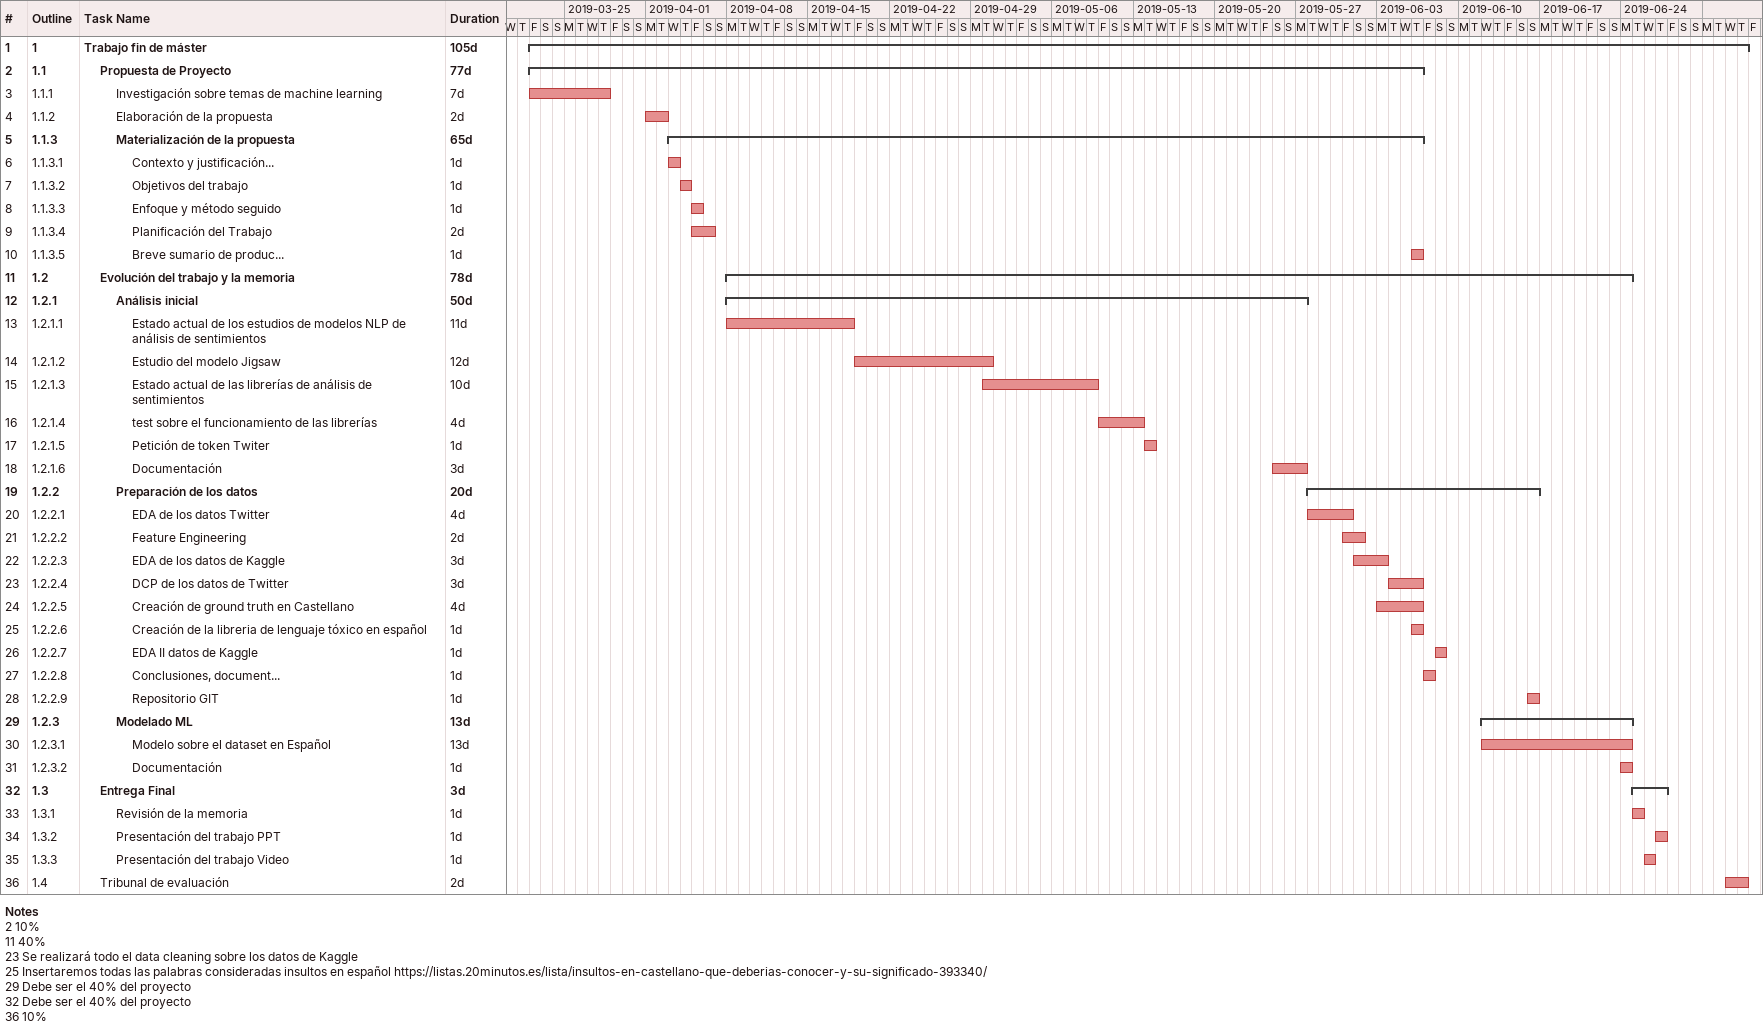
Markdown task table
| ID | WBS | Task | Duration | Start | Finish |
|---|---|---|---|---|---|
| 1 | 1 | **Trabajo fin de máster** | 105d | 2019-03-22 | 2019-07-04 |
| 2 | 1.1 | **Propuesta de Proyecto** | 77d | 2019-03-22 | 2019-06-06 |
| 3 | 1.1.1 | Investigación sobre temas de machine learning | 7d | 2019-03-22 | 2019-03-28 |
| 4 | 1.1.2 | Elaboración de la propuesta | 2d | 2019-04-01 | 2019-04-02 |
| 5 | 1.1.3 | **Materialización de la propuesta** | 65d | 2019-04-03 | 2019-06-06 |
| 6 | 1.1.3.1 | Contexto y justificación... | 1d | 2019-04-03 | 2019-04-03 |
| 7 | 1.1.3.2 | Objetivos del trabajo | 1d | 2019-04-04 | 2019-04-04 |
| 8 | 1.1.3.3 | Enfoque y método seguido | 1d | 2019-04-05 | 2019-04-05 |
| 9 | 1.1.3.4 | Planificación del Trabajo | 2d | 2019-04-05 | 2019-04-06 |
| 10 | 1.1.3.5 | Breve sumario de produc... | 1d | 2019-06-06 | 2019-06-06 |
| 11 | 1.2 | **Evolución del trabajo y la memoria** | 78d | 2019-04-08 | 2019-06-24 |
| 12 | 1.2.1 | **Análisis inicial** | 50d | 2019-04-08 | 2019-05-27 |
| 13 | 1.2.1.1 | Estado actual de los estudios de modelos NLP de análisis de sentimientos | 11d | 2019-04-08 | 2019-04-18 |
| 14 | 1.2.1.2 | Estudio del modelo Jigsaw | 12d | 2019-04-19 | 2019-04-30 |
| 15 | 1.2.1.3 | Estado actual de las librerías de análisis de sentimientos | 10d | 2019-04-30 | 2019-05-09 |
| 16 | 1.2.1.4 | test sobre el funcionamiento de las librerías | 4d | 2019-05-10 | 2019-05-13 |
| 17 | 1.2.1.5 | Petición de token Twiter | 1d | 2019-05-14 | 2019-05-14 |
| 18 | 1.2.1.6 | Documentación | 3d | 2019-05-25 | 2019-05-27 |
| 19 | 1.2.2 | **Preparación de los datos** | 20d | 2019-05-28 | 2019-06-16 |
| 20 | 1.2.2.1 | EDA de los datos Twitter | 4d | 2019-05-28 | 2019-05-31 |
| 21 | 1.2.2.2 | Feature Engineering | 2d | 2019-05-31 | 2019-06-01 |
| 22 | 1.2.2.3 | EDA de los datos de Kaggle | 3d | 2019-06-01 | 2019-06-03 |
| 23 | 1.2.2.4 | DCP de los datos de Twitter | 3d | 2019-06-04 | 2019-06-06 |
| 24 | 1.2.2.5 | Creación de ground truth en Castellano | 4d | 2019-06-03 | 2019-06-06 |
| 25 | 1.2.2.6 | Creación de la libreria de lenguaje tóxico en español | 1d | 2019-06-06 | 2019-06-06 |
| 26 | 1.2.2.7 | EDA II datos de Kaggle | 1d | 2019-06-08 | 2019-06-08 |
| 27 | 1.2.2.8 | Conclusiones, document... | 1d | 2019-06-07 | 2019-06-07 |
| 28 | 1.2.2.9 | Repositorio GIT | 1d | 2019-06-16 | 2019-06-16 |
| 29 | 1.2.3 | **Modelado ML** | 13d | 2019-06-12 | 2019-06-24 |
| 30 | 1.2.3.1 | Modelo sobre el dataset en Español | 13d | 2019-06-12 | 2019-06-24 |
| 31 | 1.2.3.2 | Documentación | 1d | 2019-06-24 | 2019-06-24 |
| 32 | 1.3 | **Entrega Final** | 3d | 2019-06-25 | 2019-06-27 |
| 33 | 1.3.1 | Revisión de la memoria | 1d | 2019-06-25 | 2019-06-25 |
| 34 | 1.3.2 | Presentación del trabajo PPT | 1d | 2019-06-27 | 2019-06-27 |
| 35 | 1.3.3 | Presentación del trabajo Video | 1d | 2019-06-26 | 2019-06-26 |
| 36 | 1.4 | Tribunal de evaluación | 2d | 2019-07-03 | 2019-07-04 |

Notes
- 2: 10%
- 11: 40%
- 23: Se realizará todo el data cleaning sobre los datos de Kaggle
- 25: Insertaremos todas las palabras consideradas insultos en español https://listas.20minutos.es/lista/insultos-en-castellano-que-deberias-conocer-y-su-significado-393340/
- 29: Debe ser el 40% del proyecto
- 32: Debe ser el 40% del proyecto
- 36: 10%
